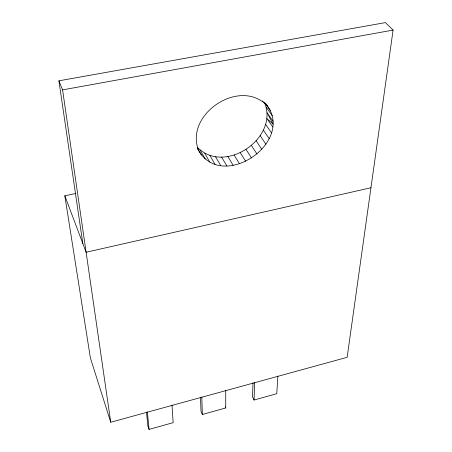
<?xml version="1.0" encoding="UTF-8"?>
<svg xmlns="http://www.w3.org/2000/svg" width="452" height="452" viewBox="0 0 452 452"><rect width="100%" height="100%" fill="white"/><g stroke="black" fill="none" stroke-linecap="round" stroke-linejoin="round"><path stroke-width="0.68" d="M252.984 382.844L252.538 396.856L254.052 400.043L276.777 393.686L277.85 376.166M254.052 400.043L254.651 382.533M197.637 148.731C220.74 193.693 297.687 141.453 265.33 103.124M82.812 243.492L58.907 80.812L385.409 22.6L393.093 30.086L347.153 357.3L110.74 422.247L90.377 357.882L64.822 195.784L75.863 193.467M197.36 147.211C224.248 175.314 279.246 138.329 264.55 102.751M146.493 412.06L147.872 426.016L149.064 429.4L173.172 422.66L172.009 405.207M200.541 397.235L200.976 411.218L202.338 414.501L225.734 407.958L225.729 390.466M370.962 187.749L86.112 252.25L64.822 195.784M58.907 80.812L62.591 89.88L393.093 30.086M267.318 105.915C240.283 77.015 184.043 114.288 198.643 150.51M264.708 102.672L270.29 110.508M262.578 100.909L263.375 102.028M266.245 107.243L272.217 115.661M273.059 121.215L267.109 112.768L273.07 124.091L266.895 118.537L272.81 127.006M265.629 124.368L271.499 132.877M263.352 130.119L269.172 138.662M260.149 135.623L265.906 144.205M256.109 140.747L261.798 149.369M251.352 145.352L256.962 154.013M245.995 149.324L251.538 158.025M240.187 152.556L245.656 161.296M234.079 154.974L239.475 163.748M227.831 156.505L233.153 165.313M221.604 157.11L226.864 165.952M215.564 156.765L220.762 165.63M209.875 155.465L215.022 164.347M204.688 153.245L209.796 162.138M200.163 150.143L205.231 159.042M197.773 148.606L201.479 155.132M225.26 406.879L225.734 407.958M62.591 89.88L110.74 422.247M147.363 411.97L149.064 429.4M201.818 397.025L202.338 414.501"/></g></svg>
